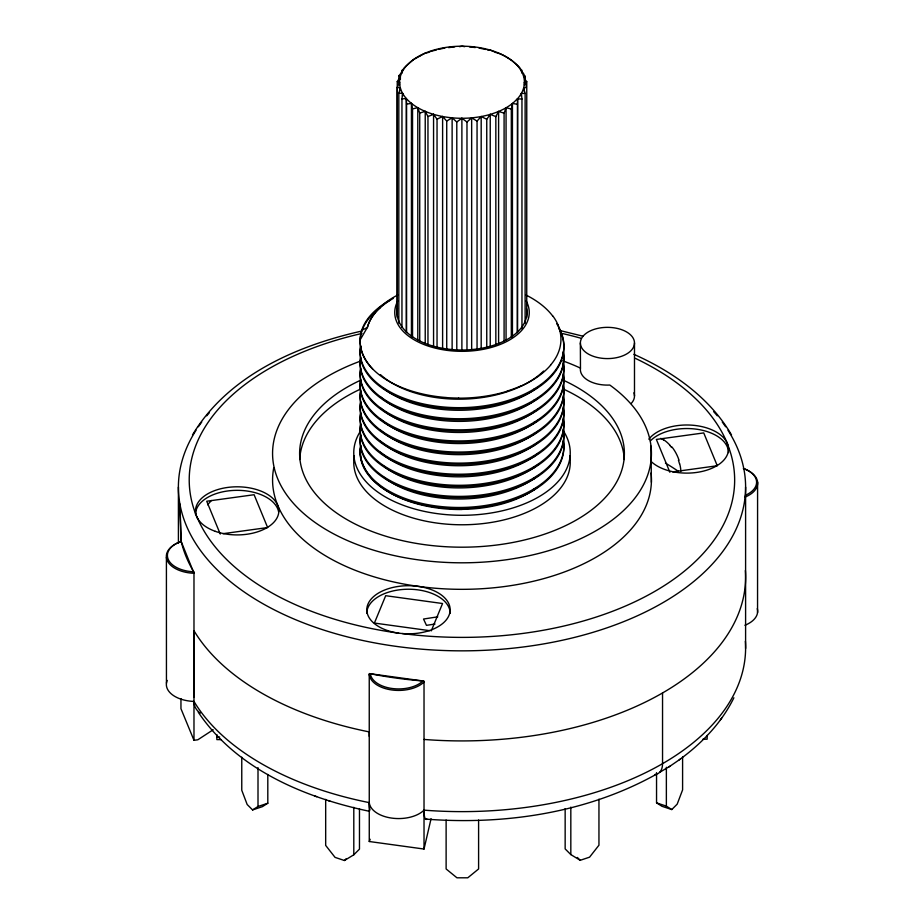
<?xml version="1.0" encoding="UTF-8"?>
<svg xmlns="http://www.w3.org/2000/svg" width="924" height="924" viewBox="0 0 924 924"><rect width="100%" height="100%" fill="white"/><g stroke="black" fill="none" stroke-linecap="round" stroke-linejoin="round"><path stroke-width="1.39" d="M166.447 683.171L166.412 557.38M369.265 736.336L369.265 731.912A283.599 163.733 0 0 1 193.982 630.722L193.982 697.008M424.035 681.993A29.429 16.99 0 0 1 391.799 689.962A29.429 16.99 0 0 1 369.242 674.462L369.265 841.51L424.024 849.041L424.024 681.104L422.915 680.965A278.124 160.58 0 0 1 370.362 673.746L369.265 673.584L369.265 674.428L370.362 673.746L422.915 680.965L424.024 681.935M745.599 487.11L745.599 648.486M757.588 482.085L757.553 612.6M213.178 729.764L197.84 739.778L193.982 740.309L193.982 573.273A29.429 16.99 0 0 1 167.14 560.256A29.429 16.99 0 0 1 180.942 541.649L180.919 541.325M459.551 46.662L462.116 46.2A62.416 36.036 0 0 1 517.567 98.66L517.313 332.663M401.952 327.292L401.952 98.88L402.598 93.312L400.727 93.255L398.822 93.278L398.822 323.134M511.307 337.41L511.307 108.997L512.439 103.476A62.335 35.99 0 0 0 517.163 98.868L521.956 99.007L521.956 328.863M431.069 818.676L424.024 849.041M406.456 65.719L413.34 59.748M398.822 93.278L400.335 87.815L397.239 87.468L397.239 317.325M504.088 341.568L504.088 113.155L506.063 107.761L511.307 108.997M431.265 630.884L442.55 603.522L385.689 595.703L374.405 623.065L429.845 630.688M369.265 841.51L370.189 839.281M397.239 87.468L399.584 82.178L397.262 81.589L397.262 310.002M733.887 697.77C721.656 722.903 701.697 743.52 679.244 759.84M495.841 345.022L495.841 116.597L498.602 111.434L504.088 113.155M446.084 397.505A101.178 58.12 -0.7 0 1 388.889 381.254A102.102 58.039 -0.2 0 1 372.661 368.965A102.01 58.824 0 0 1 360.129 339.893L367.313 327.5A95.83 53.638 0.6 0 1 393.243 298.417M397.262 81.589L400.369 76.542L398.972 75.814L398.879 80.088M521.402 71.16C520.836 67.094 515.407 63.837 512.012 60.649C506.941 57.357 501.663 53.765 495.726 52.506M192.481 434.938C228.205 375.56 296.627 345.657 361.7 331.069M486.752 347.678L486.752 119.265L490.24 114.38L495.841 116.597M720.385 719.796L721.667 718.11M398.879 75.78C402.437 72.28 402.217 68.746 406.433 65.823M550.519 365.119L552.321 362.913A96.72 56.664 -0.2 0 0 556.733 356.075A99.769 58.466 0.2 0 0 557.9 324.925M477.05 349.491L477.05 121.067L481.185 116.528L486.752 119.265M325.675 799.375L325.675 845.414L335.054 857.38L344.433 860.51L346.315 858.615M344.433 860.51L353.8 854.792L359.471 849.121L359.471 808.835M656.548 772.649L656.548 802.864L661.954 806.282L671.771 809.563L677.188 804.146L682.593 789.893L682.593 756.802M466.978 350.392L466.978 121.98L471.656 117.845L477.05 121.067M456.791 350.381L456.791 121.968L461.885 118.272L466.978 121.98M659.609 772.372L670.062 766.146M668.999 766.885L680.364 759.066M413.663 59.517L419.912 56.041M241.765 757.16L241.765 790.263L247.17 804.504L252.587 809.921L258.004 806.49L267.81 803.222L267.81 774.451M267.81 803.222L262.404 806.652L252.587 809.921M446.731 349.457L446.731 121.044L452.125 117.822L456.791 121.968M420.247 55.844L425.398 53.049L428.159 52.587M656.225 774.324C586.613 813.132 504.296 825.178 425.525 819.091M437.04 347.632L437.04 119.208L442.608 116.493L446.731 121.044M360.106 339.893A101.929 58.859 0 0 1 361.7 330.376L367.313 327.5M428.852 52.264L430.238 51.617M430.942 51.305L436.602 49.931M427.962 344.952L427.962 116.528L433.564 114.322L437.04 119.208M521.748 71.587C526.403 75.502 522.649 77.212 526.761 81.716L526.738 317.452M438.623 49.399L444.871 47.99M419.727 341.476L419.727 113.063L425.225 111.354L427.962 116.528M565.153 808.627L565.153 848.913L570.824 854.585L580.203 860.302L589.57 857.172L598.948 845.206L598.948 799.168M524.416 85.181L524.416 82.305L526.761 81.716M448.614 47.621L454.7 46.881M412.543 337.306L412.543 108.893L417.787 107.681L419.727 113.063M406.56 332.548L406.56 104.123L411.434 103.373L412.543 108.893M523.631 90.818C523.769 85.424 529.129 89.547 524.416 82.305M437.78 616.828L423.527 619.034L426.461 625.352L435.008 624.035M223.042 533.679L267.637 527.558L254.1 494.721L206.722 501.235L220.258 534.072M672.684 471.887L717.278 465.754L703.741 432.917L656.363 439.431L669.9 472.268M469.531 46.893L475.271 47.551M401.952 98.88L406.329 98.545A62.416 36.036 0 0 0 512.439 103.476L517.313 104.239M521.332 96.315L521.332 93.44L525.121 93.416L525.121 323.261M479.059 48.036L485.585 49.457M216.851 737.017L219.693 737.017M702.898 739.188L707.149 739.188L707.149 735.435M221.102 739.604L216.851 739.604L216.851 734.603M487.387 49.977L490.609 50.231M402.402 633.552L402.645 633.587A272.638 157.403 0 0 0 654.897 591.325A272.638 157.403 0 0 0 728.066 445.691L727.361 443.485A272.776 157.484 0 0 0 635.331 358.35M464.68 46.674L462.116 46.2A62.416 36.036 0 0 0 406.329 98.545L406.329 332.097M369.484 811.307C304.493 797.643 236.602 769.242 198.256 712.208M560.914 330.769L582.986 336.197M656.548 802.864L666.366 806.132L671.771 809.563M314.899 796.072L316.643 796.661M328.413 800.658L329.995 801.189M490.956 50.381L493.22 51.351M633.887 354.331C672.741 371.633 709.748 397.563 731.519 434.938M493.843 51.64L495.102 52.218M660.718 438.357L661.318 438.646A30.688 19.392 65.2 0 1 663.744 440.055M577.361 857.46L580.203 860.302M181.104 541.279L193.982 573.238L193.717 571.783A278.124 160.58 0 0 1 181.196 541.418L179.914 504.019L180.919 541.395M402.044 70.178L402.044 73.054M669.819 445.38L670.339 445.98A30.226 18.503 64 0 1 671.633 447.528M398.764 633.183A272.638 157.403 0 0 1 197.678 518.595L196.639 516.447A272.776 157.484 0 0 1 362 333.437M197.713 518.583L196.639 516.447M558.015 324.913L556.941 322.58A95.75 56.121 0.2 0 0 552.691 315.789M193.982 740.309L180.954 708.696L180.954 698.613M679.452 463.594L678.967 461.919A30.792 16.782 63.6 0 0 678.435 460.198M523.631 87.942L525.121 93.416M193.705 571.748L193.717 571.783A28.344 16.366 0 0 1 168.168 559.228A28.344 16.366 0 0 1 181.185 541.406M521.332 93.44L521.956 99.007M680.676 470.674L680.722 471.436M406.329 98.545L406.56 104.123M651.004 446.13L651.385 482.259M580.364 342.966L580.468 368.11A27.062 15.627 0 0 0 609.805 385.042A189.432 109.367 0 0 1 574.855 541.279A189.432 109.367 0 0 1 305.728 515.257A189.432 109.367 0 0 1 360.857 360.972M178.401 487.11L178.413 543.404M666.366 767.29L666.366 806.132M662.543 692.954L662.543 763.663A21.645 12.497 60 0 1 654.885 774.555M634.488 342.966A27.062 15.627 0 0 1 593.901 356.502A27.062 15.627 0 0 1 593.901 329.441A27.062 15.627 0 0 1 634.488 342.966L634.488 395.992M570.824 807.102L570.824 854.585M556.756 323.781A101.963 60.534 0.6 0 1 563.894 346.084A101.894 60.487 -0.6 0 1 534.049 389.039L534.06 390.194A101.94 59.529 -1.4 0 1 462.012 408.801A101.986 58.177 -1.4 0 1 389.951 392.954A101.929 57.161 -0.6 0 1 360.094 352.749A101.883 57.138 0.6 0 1 360.787 346.073M563.386 351.305A101.929 60.51 0.6 0 1 563.859 357.138A101.917 60.499 -0.6 0 1 534.026 400.115L534.026 401.27A101.917 59.517 -1.4 0 1 462 419.877A101.906 58.131 -1.4 0 1 389.963 404.042A101.906 57.149 -0.6 0 1 360.129 363.848A101.917 57.149 0.6 0 1 360.603 358.339M563.409 362.404A101.929 60.51 0.6 0 1 563.883 368.237A101.917 60.499 -0.6 0 1 534.049 411.215L534.049 412.37A101.917 59.517 -1.4 0 1 462.012 430.977A101.917 58.131 -1.4 0 1 389.986 415.142A101.917 57.149 -0.6 0 1 360.152 374.936A101.917 57.149 0.6 0 1 360.626 369.438M563.409 373.492A101.917 60.499 0.6 0 1 563.883 379.325A101.917 60.499 -0.6 0 1 534.049 422.303L534.049 423.458A101.917 59.517 -1.4 0 1 462.023 442.076A101.917 58.131 -1.4 0 1 389.986 426.23A101.917 57.149 -0.6 0 1 360.152 386.024A101.917 57.149 0.6 0 1 360.626 380.526M563.409 384.58A101.917 60.499 0.6 0 1 563.894 390.413A101.917 60.499 -0.6 0 1 534.049 433.391L534.049 434.546A101.917 59.517 -1.4 0 1 462.023 453.164A101.917 58.131 -1.4 0 1 389.986 437.318A101.917 57.149 -0.6 0 1 360.152 397.124A101.917 57.149 0.6 0 1 360.626 391.614M563.409 395.68A101.917 60.499 0.6 0 1 563.894 401.513A101.917 60.499 -0.6 0 1 534.049 444.479L534.049 445.634A101.917 59.517 -1.4 0 1 462.023 464.252A101.917 58.131 -1.4 0 1 389.986 448.406A101.917 57.149 -0.6 0 1 360.152 408.212A101.917 57.149 0.6 0 1 360.626 402.702M563.409 406.768A101.917 60.499 0.6 0 1 563.894 412.601A101.917 60.499 -0.6 0 1 534.049 455.578L534.049 456.733A101.917 59.517 -1.4 0 1 462.023 475.34A101.917 58.131 -1.4 0 1 389.986 459.505A101.917 57.149 -0.6 0 1 360.152 419.3A101.917 57.149 0.6 0 1 360.626 413.802M563.409 417.856A101.917 60.499 0.6 0 1 563.894 423.689A101.917 60.499 -0.6 0 1 534.049 466.666L534.049 467.821A101.917 59.517 -1.4 0 1 462.023 486.428A101.917 58.131 -1.4 0 1 389.986 470.593A101.917 57.149 -0.6 0 1 360.152 430.388A101.917 57.149 0.6 0 1 360.626 424.89M563.409 428.944A101.917 60.499 0.6 0 1 563.894 434.777A101.917 60.499 -0.6 0 1 534.049 477.754L534.049 478.909A101.917 59.517 -1.4 0 1 462.023 497.516A101.917 58.131 -1.4 0 1 389.986 481.681A101.917 57.149 -0.6 0 1 360.152 441.476A101.917 57.149 0.6 0 1 360.626 435.978M563.409 440.032A101.917 60.499 0.6 0 1 563.894 445.865A101.917 60.499 -0.6 0 1 534.049 488.842L534.049 489.997A101.917 59.517 -1.4 0 1 462.023 508.616A101.917 58.131 -1.4 0 1 389.986 492.769A101.917 57.149 -0.6 0 1 360.152 452.575A101.906 57.149 0.6 0 1 360.845 445.888M525.178 75.907L525.178 80.215M522.048 70.305L522.048 73.181M517.567 98.66L517.567 332.213M512.439 103.476L512.439 337.029M506.063 107.761L506.063 339.882M498.602 111.434L498.602 343.543M490.24 114.38L490.24 346.488M481.185 116.528L481.185 348.648M478.597 820.038L478.597 868.964L467.775 877.8L456.953 877.8L446.119 868.964L446.119 820.038M471.656 117.845L471.656 349.953M461.885 118.272L461.885 350.392M452.125 117.822L452.125 349.942M442.608 116.493L442.608 348.614M433.564 114.322L433.564 346.431M425.225 111.354L425.225 343.474M417.787 107.681L417.787 339.789M411.434 103.373L411.434 336.925M402.598 93.312L402.598 96.2M400.369 76.542L400.369 79.418M400.335 87.815L400.335 90.691M399.584 82.178L399.584 85.054M353.8 807.31L353.8 854.792M258.004 767.648L258.004 806.49M361.7 330.376A101.975 57.184 0.6 0 1 389.94 300.288M534.06 389.039A101.906 59.506 -1.4 0 1 462.023 407.646A101.963 58.166 -1.4 0 1 389.974 391.799A101.963 57.184 -0.6 0 1 360.117 351.582A101.894 57.149 0.6 0 1 360.591 346.084M534.06 390.194A101.894 60.487 -0.6 0 0 563.883 347.216A101.963 60.534 0.6 0 0 558.5 327.777M663.767 439.87A25.722 16.193 65 0 1 669.912 445.206M671.991 446.997A26.958 16.343 63.8 0 1 679.001 460.152M679.648 463.617A25.341 13.537 63.9 0 1 680.849 470.766M745.368 570.524A283.599 163.733 0 0 1 424.024 739.443M207.611 504.793A283.599 163.733 0 0 1 211.423 500.496M665.419 463.086A283.599 163.733 0 0 1 678.435 471.379M745.368 641.233A283.599 163.733 0 0 1 424.024 810.152A29.406 16.979 0 0 1 391.799 818.11A29.406 16.979 0 0 1 369.265 802.621A283.599 163.733 0 0 1 193.982 701.431A29.406 16.979 0 0 1 167.198 680.445M370.004 810.048A21.714 4.1 -82.2 0 1 369.253 802.829M200.3 713.155A21.714 17.244 -22.4 0 1 193.948 701.616M426.934 819.103A21.714 4.1 -82.2 0 1 424.012 810.175M633.91 392.792A27.062 15.627 0 0 1 631.092 403.58M562.67 360.799A189.432 109.367 0 0 1 580.468 368.11M563.698 380.365A162.37 93.74 0 0 1 580.896 517.29A162.37 93.74 0 0 1 343.104 517.29A162.37 93.74 0 0 1 360.302 380.365M651.039 472.973A189.432 109.367 0 0 1 457.299 589.293A189.432 109.367 0 0 1 273.793 467.579M537.953 486.948A96.489 55.706 0 0 1 462.012 509.355M462.023 509.494A99.018 57.161 0 0 1 391.383 493.578A100.716 58.143 0 0 1 360.429 452.806A102.414 59.124 0 0 1 360.81 446.396M367.406 327.512A96.154 54.655 0.2 0 1 398.209 294.768M525.606 294.837A99.584 58.062 0.6 0 1 552.54 315.823M550.646 365.153A100.982 59.067 -0.4 0 1 521.563 385.839M521.402 385.712A97.378 56.664 -0.7 0 1 507.288 391.014M507.438 391.175A101.432 58.986 -0.7 0 1 458.685 398.163M458.685 398.071A98.418 56.791 -0.7 0 1 446.073 397.563M372.615 368.976A101.986 57.196 -0.6 0 1 360.164 343.393A101.894 57.138 0.6 0 1 380.238 307.646M534.049 423.458A101.917 60.499 -0.6 0 0 563.883 380.48A101.917 60.499 0.6 0 0 563.409 374.647M534.049 422.303A101.917 59.517 -1.4 0 1 462.023 440.91A101.917 58.131 -1.4 0 1 389.986 425.075A101.917 57.149 -0.6 0 1 360.152 384.869A101.917 57.149 0.6 0 1 360.626 379.371M534.049 434.546A101.917 60.499 -0.6 0 0 563.894 391.58A101.917 60.499 0.6 0 0 563.409 385.747M534.049 433.391A101.917 59.517 -1.4 0 1 462.023 452.009A101.917 58.131 -1.4 0 1 389.986 436.163A101.917 57.149 -0.6 0 1 360.152 395.969A101.917 57.149 0.6 0 1 360.626 390.459M534.049 489.997A101.917 60.499 -0.6 0 0 563.894 447.031A101.917 60.499 0.6 0 0 563.409 441.198M534.049 488.842A101.917 59.517 -1.4 0 1 462.023 507.461A101.917 58.131 -1.4 0 1 389.986 491.614A101.917 57.149 -0.6 0 1 360.152 451.42A101.917 57.149 0.6 0 1 360.626 445.911M534.026 400.115A101.917 59.517 -1.4 0 1 462 418.722A101.906 58.131 -1.4 0 1 389.963 402.887A101.906 57.149 -0.6 0 1 360.129 362.682A101.917 57.149 0.6 0 1 360.603 357.184M534.049 411.215A101.917 59.517 -1.4 0 1 462.012 429.822A101.917 58.131 -1.4 0 1 389.986 413.987A101.917 57.149 -0.6 0 1 360.152 373.781A101.917 57.149 0.6 0 1 360.626 368.283M543.612 371.044A95.83 56.988 -0.6 0 1 529.752 381.577A95.83 56.006 -1.5 0 1 462.023 399.168A95.83 54.62 -1.5 0 1 394.282 384.349A95.83 53.638 -0.6 0 1 380.434 374.624M538.288 386.786A95.83 56.988 -0.6 0 1 529.752 392.665A95.83 56.006 -1.5 0 1 462.023 410.256A95.83 54.62 -1.5 0 1 394.282 395.449A95.83 53.638 -0.6 0 1 383.541 388.346M538.288 397.874A95.83 56.988 -0.6 0 1 529.752 403.765A95.83 56.006 -1.5 0 1 462.023 421.344A95.83 54.62 -1.5 0 1 394.282 406.537A95.83 53.638 -0.6 0 1 380.434 396.812M538.288 408.974A95.83 56.988 -0.6 0 1 529.752 414.853A95.83 56.006 -1.5 0 1 462.023 432.432A95.83 54.62 -1.5 0 1 394.282 417.625A95.83 53.638 -0.6 0 1 380.434 407.9M538.288 420.062A95.83 56.988 -0.6 0 1 529.752 425.941A95.83 56.006 -1.5 0 1 462.023 443.52A95.83 54.62 -1.5 0 1 394.282 428.713A95.83 53.638 -0.6 0 1 380.434 418.988M538.288 431.15A95.83 56.988 -0.6 0 1 529.752 437.029A95.83 56.006 -1.5 0 1 462.023 454.62A95.83 54.62 -1.5 0 1 394.282 439.801A95.83 53.638 -0.6 0 1 380.434 430.076M538.288 442.238A95.83 56.988 -0.6 0 1 529.752 448.117A95.83 56.006 -1.5 0 1 462.023 465.708A95.83 54.62 -1.5 0 1 394.282 450.9A95.83 53.638 -0.6 0 1 380.434 441.164M538.288 453.326A95.83 56.988 -0.6 0 1 529.752 459.216A95.83 56.006 -1.5 0 1 462.023 476.796A95.83 54.62 -1.5 0 1 394.282 461.988A95.83 53.638 -0.6 0 1 380.434 452.263M538.288 464.426A95.83 56.988 -0.6 0 1 529.752 470.304A95.83 56.006 -1.5 0 1 462.023 487.884A95.83 54.62 -1.5 0 1 394.282 473.076A95.83 53.638 -0.6 0 1 383.541 465.973M538.288 475.514A95.83 56.988 -0.6 0 1 529.752 481.392A95.83 56.006 -1.5 0 1 462.023 498.972A95.83 54.62 -1.5 0 1 394.282 484.164A95.83 53.638 -0.6 0 1 383.541 477.073M534.049 412.37A101.917 60.499 -0.6 0 0 563.883 369.392A101.929 60.51 0.6 0 0 563.409 363.559M534.026 401.27A101.917 60.499 -0.6 0 0 563.859 358.293A101.929 60.51 0.6 0 0 563.386 352.46M534.049 444.479A101.917 59.517 -1.4 0 1 462.023 463.097A101.917 58.131 -1.4 0 1 389.986 447.251A101.917 57.149 -0.6 0 1 360.152 407.057A101.917 57.149 0.6 0 1 360.626 401.547M534.049 455.578A101.917 59.517 -1.4 0 1 462.023 474.185A101.917 58.131 -1.4 0 1 389.986 458.35A101.917 57.149 -0.6 0 1 360.152 418.145A101.917 57.149 0.6 0 1 360.626 412.635M534.049 466.666A101.917 59.517 -1.4 0 1 462.023 485.273A101.917 58.131 -1.4 0 1 389.986 469.438A101.917 57.149 -0.6 0 1 360.152 429.233A101.917 57.149 0.6 0 1 360.626 423.735M534.049 477.754A101.917 59.517 -1.4 0 1 462.023 496.361A101.917 58.131 -1.4 0 1 389.986 480.526A101.917 57.149 -0.6 0 1 360.152 440.321A101.917 57.149 0.6 0 1 360.626 434.823M534.049 478.909A101.917 60.499 -0.6 0 0 563.894 435.932A101.917 60.499 0.6 0 0 563.409 430.099M534.049 467.821A101.917 60.499 -0.6 0 0 563.894 424.844A101.917 60.499 0.6 0 0 563.409 419.011M534.049 456.733A101.917 60.499 -0.6 0 0 563.894 413.756A101.917 60.499 0.6 0 0 563.409 407.923M534.049 445.634A101.917 60.499 -0.6 0 0 563.894 402.668A101.917 60.499 0.6 0 0 563.409 396.835M526.599 308.639A64.946 37.491 0 0 1 462 350.011A64.946 37.491 0 0 1 397.401 308.639M526.079 300.727A67.244 38.82 0 0 1 462 351.328A67.244 38.82 0 0 1 397.921 300.727M569.669 455.832A108.247 62.497 0 0 1 462 524.774A108.247 62.497 0 0 1 354.331 455.832M562.982 430.295A108.247 62.497 0 0 1 462 515.292A108.247 62.497 0 0 1 361.018 430.295M299.699 459.517A162.37 93.74 0 0 1 360.302 389.2M563.698 389.2A162.37 93.74 0 0 1 624.301 459.517M562.832 333.622A272.776 157.484 0 0 1 580.572 338.126M648.821 439.177A41.672 24.059 0 0 1 711.457 429.648A41.672 24.059 0 0 1 714.575 467.001A41.672 24.059 0 0 1 650.646 461.007M727.973 430.272A283.599 163.733 0 0 1 462 650.842A283.599 163.733 0 0 1 196.027 430.272M198.383 426.738A283.599 163.733 0 0 1 201.721 422.072M206.699 415.812A283.599 163.733 0 0 1 209.355 412.728M713.732 411.7A283.599 163.733 0 0 1 717.301 415.812M722.279 422.072A283.599 163.733 0 0 1 725.617 426.738M422.926 680.976A28.344 16.366 0 0 1 392.053 688.484A28.344 16.366 0 0 1 370.339 673.746M743.728 468.537A28.344 16.366 0 0 1 745.356 495.299M743.335 468.56A29.429 16.99 0 0 1 744.883 497.147M757.276 608.616A29.406 16.979 0 0 1 744.917 625.271M366.805 613.293A41.672 24.059 0 0 1 408.477 589.235A41.672 24.059 0 0 1 450.15 613.293M195.507 514.391A41.672 24.059 0 0 1 235.019 490.367A41.672 24.059 0 0 1 278.632 511.908M650.381 440.921A41.672 24.059 0 0 1 697.262 429.302A41.672 24.059 0 0 1 728.493 452.598M215.234 531.312A41.672 24.059 0 0 0 278.829 511.607A41.672 24.059 0 0 0 217.475 489.662A41.672 24.059 0 0 0 215.234 531.312M387.641 630.595A41.672 24.059 0 0 0 450.15 609.759A41.672 24.059 0 0 0 387.641 588.923A41.672 24.059 0 0 0 387.641 630.595"/></g></svg>
